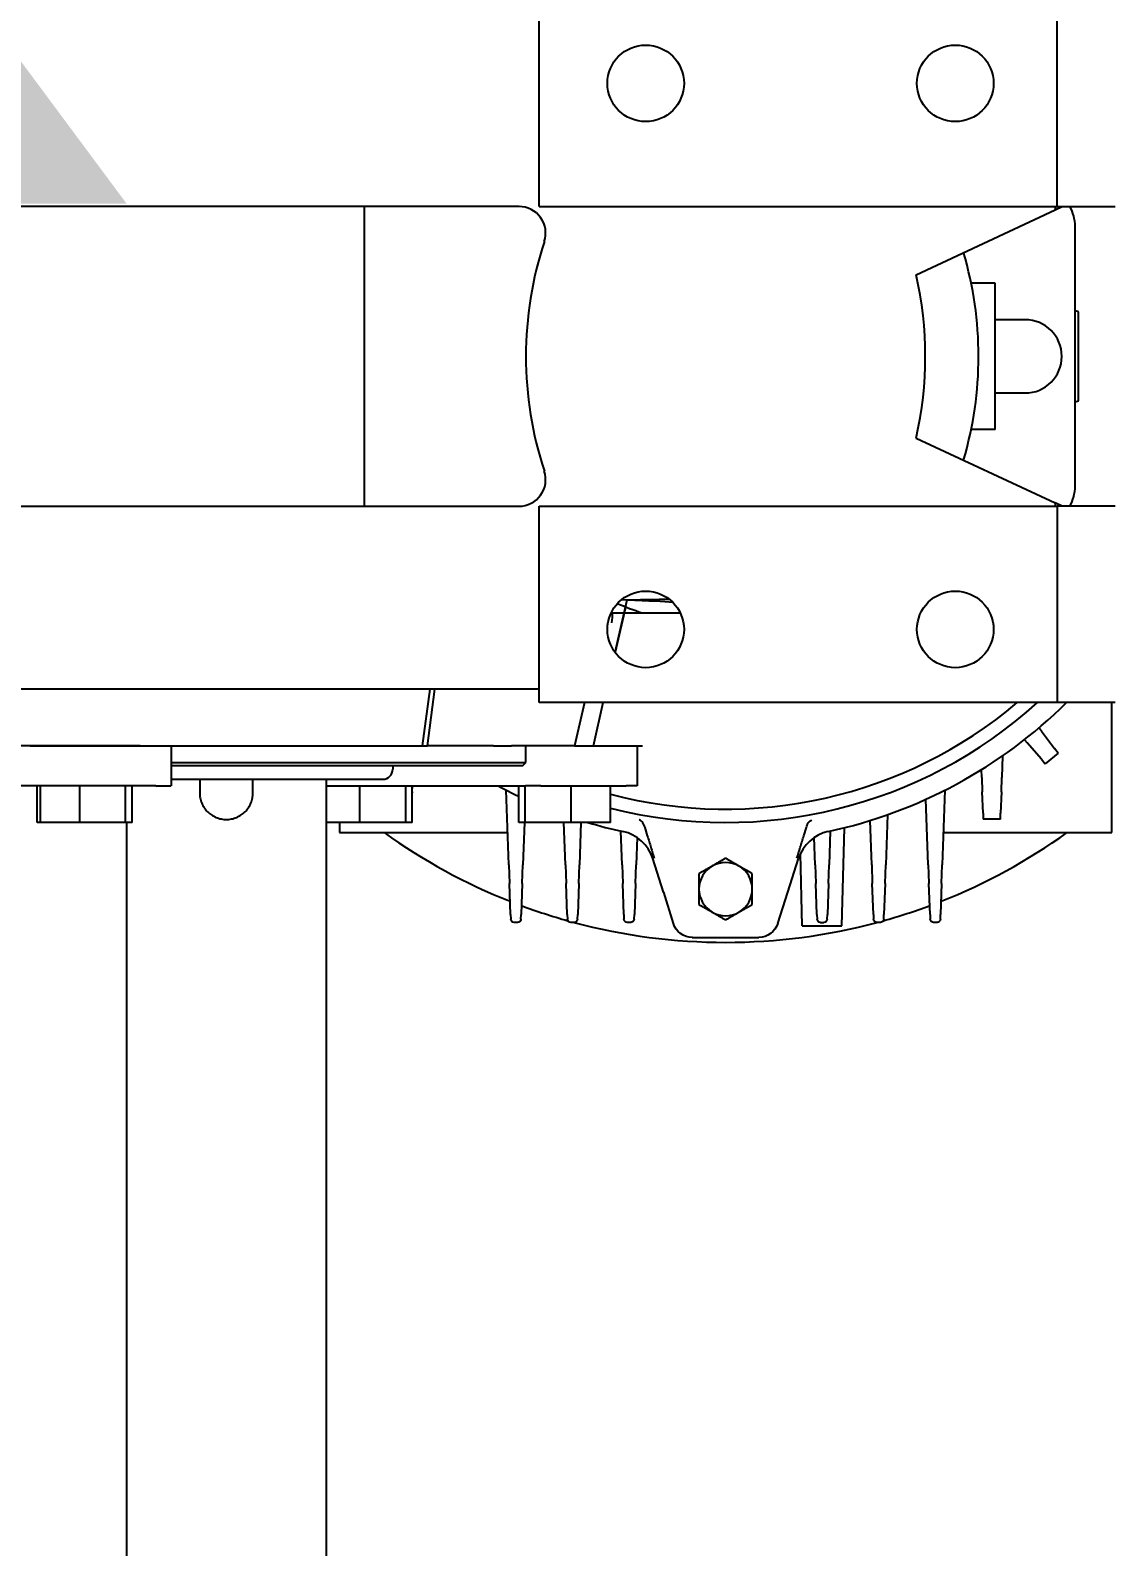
# Model space of a CAD drawing. Header units: millimetres. Extents: x -383313 to -161684, y -117025 to 99224.
# Drawn here: x -349515.5 to -349353.1, y -6587.2 to -6359.4 of the extents above; entities that cross this region are included whole.
import ezdxf

# ---------------------------------------------------------------- set-up
doc = ezdxf.new("R2010")
doc.units = ezdxf.units.MM
doc.header["$MEASUREMENT"] = 0
doc.layers.get('Defpoints').update_dxf_attribs({"color": 31})
doc.layers.add('001__КОНСТРУКТИВ__размеры внутр.', color=7, linetype='Continuous')
doc.layers.add('PV-9BDA', color=7, linetype='Continuous')
doc.styles.add('PSTUDIO', font='arial.ttf')
doc.dimstyles.new('PS_TICK', dxfattribs={"dimscale": 100, "dimtxt": 2.5, "dimasz": 1, "dimexe": 2, "dimexo": 2, "dimgap": 1, "dimtad": 1, "dimdec": 0, "dimzin": 0, "dimdsep": 46, "dimtxsty": 'PSTUDIO', "dimblk": 'ARCHTICK', "dimcen": 2, "dimdle": 1.5, "dimse1": 1, "dimse2": 1, "dimadec": 0, "dimazin": 0, "dimtfac": 1, "dimtdec": 0, "dimtix": 1, "dimtmove": 1, "dimatfit": 3, "dimldrblk": 'ARCHTICK', "dimfxl": 1, "dimtolj": 1, "dimtzin": 0, "dimarcsym": 0})

# ---------------------------------------------------------------- blocks, each defined once
blk = doc.blocks.new('_ArchTick')
at = {"color": 0, "linetype": 'ByBlock', "const_width": 0.15}
blk.add_lwpolyline([(-0.5, -0.5), (0.5, 0.5)], dxfattribs=at)
blk = doc.blocks.new('*D276')
at = {"layer": '001__КОНСТРУКТИВ__размеры внутр.', "color": 0, "lineweight": -2, "ltscale": 100, "transparency": 16777216}
blk.add_line((-349966.1, -1951.2), (-357994.8, -15739.43), dxfattribs=at)
at = {"layer": 'Defpoints', "color": 0, "ltscale": 100, "transparency": 16777216}
for p in [(-349288.38, -2519.4), (-357919.32, -15609.8), (-357166.13, -16048.38)]:
    blk.add_point(p, dxfattribs=at)
at = {"layer": '001__КОНСТРУКТИВ__размеры внутр.', "color": 0, "lineweight": -2, "ltscale": 100, "transparency": 16777216, "xscale": 100, "yscale": 100, "zscale": 100}
for p, rotation in [((-350041.58, -2080.82), 59.78831573303923), ((-357919.32, -15609.8), 239.7883157330392)]:
    blk.add_blockref('_ArchTick', p, dxfattribs=dict(at, rotation=rotation))
at = {"layer": '001__КОНСТРУКТИВ__размеры внутр.', "color": 0, "ltscale": 100, "transparency": 16777216, "insert": (-354177.17, -8730.76), "char_height": 250, "attachment_point": 5, "rotation": 59.7883, "style": 'PSTUDIO'}
blk.add_mtext('\\A1;15655', dxfattribs=at)
blk = doc.blocks.new('*U96')
at = {"layer": 'PV-9BDA'}
for p, q in [((-874.73, 2623.12), (-874.73, 2631.82)), ((-829.73, 2631.82), (-829.73, 2623.12)), ((-800.23, 2631.82), (-800.23, 2623.12)), ((-780.73, 2631.32), (-800.23, 2631.32)), ((-780.73, 2606.04), (-780.73, 2631.32)), ((-832.72, 2625.82), (-871.75, 2625.82)), ((-858.92, 2626.32), (-859.05, 2625.82)), ((-845.55, 2626.32), (-858.92, 2626.32)), ((-845.41, 2625.82), (-845.55, 2626.32)), ((-874.23, 2622.82), (-874.73, 2623.89)), ((-829.73, 2623.89), (-830.23, 2622.82)), ((-874.73, 2623.12), (-904.23, 2623.12)), ((-874.73, 2545.32), (-874.73, 2623.12)), ((-874.73, 2622.82), (-874.23, 2622.82)), ((-864.49, 2601.93), (-874.23, 2622.82)), ((-839.97, 2601.93), (-830.23, 2622.82)), ((-830.23, 2622.82), (-829.73, 2622.82)), ((-829.73, 2623.12), (-800.23, 2623.12)), ((-829.73, 2545.32), (-829.73, 2623.12)), ((-800.23, 2623.12), (-800.23, 2545.32)), ((-795.94, 2620.78), (-793.34, 2622.74)), ((-792.64, 2623.27), (-793.34, 2622.74)), ((-792.64, 2623.27), (-791.06, 2621.33)), ((-791.73, 2620.75), (-791.06, 2621.33)), ((-791.73, 2620.75), (-794.18, 2618.61)), ((-857.73, 2618.32), (-857.73, 2613.82)), ((-846.73, 2613.82), (-846.73, 2618.32)), ((-794.66, 2618.2), (-794.18, 2618.61)), ((-792.26, 2614.94), (-788.97, 2614.83)), ((-786.85, 2614.75), (-788.97, 2614.83)), ((-786.85, 2614.75), (-783.61, 2614.64)), ((-782.73, 2614.61), (-783.61, 2614.64)), ((-782.73, 2614.61), (-782.73, 2612.03)), ((-841.23, 2613.82), (-863.23, 2613.82)), ((-863.23, 2613.82), (-863.23, 2610.21)), ((-841.23, 2613.82), (-841.23, 2610.21)), ((-783.61, 2612), (-786.85, 2611.88)), ((-783.61, 2612), (-782.73, 2612.03)), ((-788.97, 2611.81), (-790.18, 2611.77)), ((-788.97, 2611.81), (-786.85, 2611.88)), ((-787.09, 2606.26), (-775.89, 2605.87)), ((-773.06, 2605.77), (-775.89, 2605.87)), ((-773.06, 2605.77), (-768.4, 2605.61)), ((-767.71, 2605.58), (-768.4, 2605.61)), ((-767.23, 2605.08), (-767.23, 2604.55)), ((-775.89, 2603.77), (-785.73, 2603.42)), ((-775.89, 2603.77), (-773.06, 2603.86)), ((-768.4, 2604.03), (-773.06, 2603.86)), ((-768.4, 2604.03), (-767.71, 2604.05)), ((-783.4, 2597.63), (-775.89, 2597.37)), ((-773.06, 2597.27), (-775.89, 2597.37)), ((-773.06, 2597.27), (-768.4, 2597.11)), ((-767.71, 2597.08), (-768.4, 2597.11)), ((-767.23, 2596.58), (-767.23, 2596.05)), ((-775.89, 2595.27), (-782.54, 2595.03)), ((-775.89, 2595.27), (-773.06, 2595.36)), ((-768.4, 2595.53), (-773.06, 2595.36)), ((-768.4, 2595.53), (-767.71, 2595.55)), ((-766.73, 2590.8), (-781.45, 2591.19)), ((-766.73, 2584.83), (-766.73, 2590.8)), ((-780.95, 2589.05), (-775.89, 2588.87)), ((-773.06, 2588.77), (-775.89, 2588.87)), ((-775.89, 2586.77), (-773.06, 2586.86)), ((-773.06, 2588.77), (-768.4, 2588.61)), ((-768.4, 2587.03), (-773.06, 2586.86)), ((-767.71, 2588.58), (-768.4, 2588.61)), ((-768.4, 2587.03), (-767.71, 2587.05)), ((-767.23, 2587.55), (-767.23, 2588.08)), ((-780.25, 2585.08), (-781.47, 2585.46)), ((-775.89, 2586.77), (-779.97, 2586.62)), ((-766.73, 2584.83), (-777.53, 2584.55)), ((-771.78, 2582.68), (-776.82, 2584.27)), ((-771.77, 2582.65), (-771.78, 2582.68)), ((-767.07, 2581.17), (-771.77, 2582.65)), ((-764.97, 2568.32), (-764.97, 2578.31)), ((-813.73, 2556.3), (-813.73, 2566.5)), ((-771.77, 2563.98), (-767.07, 2565.46)), ((-815.69, 2557.69), (-815.75, 2563.32)), ((-776.82, 2562.36), (-771.78, 2563.95)), ((-771.78, 2563.95), (-771.77, 2563.98)), ((-793.73, 2553.45), (-793.73, 2560.82)), ((-793.73, 2558.36), (-793.73, 2560.01)), ((-793.73, 2560.01), (-787.73, 2560.01)), ((-787.73, 2560.01), (-787.73, 2558.36)), ((-781.47, 2561.17), (-780.25, 2561.55)), ((-779.97, 2560.01), (-775.89, 2559.87)), ((-773.06, 2559.77), (-775.89, 2559.87)), ((-773.06, 2559.77), (-768.4, 2559.61)), ((-767.71, 2559.58), (-768.4, 2559.61)), ((-807.79, 2556.71), (-815.66, 2558.53)), ((-814.53, 2558.27), (-807.79, 2556.71)), ((-793.73, 2556.64), (-793.73, 2558.36)), ((-787.73, 2545.55), (-787.73, 2558.36)), ((-775.89, 2557.77), (-780.95, 2557.59)), ((-775.89, 2557.77), (-773.06, 2557.86)), ((-768.4, 2558.03), (-773.06, 2557.86)), ((-768.4, 2558.03), (-767.71, 2558.05)), ((-767.23, 2559.08), (-767.23, 2558.55)), ((-813.82, 2556.18), (-813.82, 2556.29)), ((-793.73, 2552.45), (-793.73, 2556.64)), ((-782.23, 2556.01), (-787.73, 2556.01)), ((-782.23, 2556.01), (-782.23, 2550.1)), ((-793.73, 2553.45), (-800.23, 2554.95)), ((-800.23, 2552.13), (-793.73, 2550.62)), ((-793.73, 2550.62), (-793.73, 2552.45)), ((-793.73, 2550.62), (-793.73, 2541.15)), ((-782.23, 2551.59), (-775.89, 2551.37)), ((-773.06, 2551.27), (-775.89, 2551.37)), ((-773.06, 2551.27), (-768.4, 2551.11)), ((-767.71, 2551.08), (-768.4, 2551.11)), ((-767.23, 2550.58), (-767.23, 2550.05)), ((-782.23, 2550.1), (-787.73, 2550.1)), ((-782.23, 2550.1), (-782.23, 2543.22)), ((-775.89, 2549.27), (-782.23, 2549.04)), ((-775.89, 2549.27), (-773.06, 2549.36)), ((-768.4, 2549.53), (-773.06, 2549.36)), ((-768.4, 2549.53), (-767.71, 2549.55)), ((-874.73, 2545.32), (-904.23, 2545.32)), ((-800.23, 2545.32), (-829.73, 2545.32)), ((-802.23, 2545.32), (-802.23, 2451.32)), ((-787.73, 2545.55), (-787.73, 2543.25)), ((-874.73, 2542.29), (-874.73, 2451.32)), ((-829.73, 2451.32), (-829.73, 2542.29)), ((-791.23, 2543.32), (-793.73, 2543.32)), ((-791.23, 2490.02), (-791.23, 2543.32)), ((-790.73, 2542.82), (-791.23, 2543.32)), ((-790.73, 2542.82), (-790.73, 2490.02)), ((-787.73, 2513.32), (-787.73, 2543.25)), ((-782.23, 2543.22), (-787.73, 2543.22)), ((-782.23, 2542.25), (-787.73, 2542.25)), ((-782.23, 2543.22), (-782.23, 2542.25)), ((-782.23, 2543.09), (-775.89, 2542.87)), ((-773.06, 2542.77), (-775.89, 2542.87)), ((-773.06, 2542.77), (-768.4, 2542.61)), ((-767.71, 2542.58), (-768.4, 2542.61)), ((-767.23, 2542.08), (-767.23, 2541.55)), ((-793.73, 2538.46), (-793.73, 2541.15)), ((-775.89, 2540.77), (-787.09, 2540.37)), ((-780.73, 2515.32), (-780.73, 2540.6)), ((-775.89, 2540.77), (-773.06, 2540.86)), ((-768.4, 2541.03), (-773.06, 2540.86)), ((-768.4, 2541.03), (-767.71, 2541.05)), ((-793.73, 2538.46), (-793.73, 2528.52)), ((-793.73, 2528.52), (-802.23, 2529.65)), ((-802.23, 2528.9), (-793.73, 2527.76)), ((-793.73, 2523.05), (-793.73, 2528.52)), ((-793.73, 2468.87), (-793.73, 2527.76)), ((-786.85, 2526.25), (-787.73, 2526.28)), ((-782.23, 2526.25), (-787.73, 2526.25)), ((-786.85, 2526.25), (-786.7, 2526.25)), ((-782.23, 2526.25), (-782.23, 2525.27)), ((-790.73, 2523.32), (-790.23, 2523.32)), ((-782.23, 2525.27), (-787.73, 2525.27)), ((-782.23, 2525.27), (-782.23, 2518.39)), ((-793.73, 2522.78), (-793.73, 2523.05)), ((-793.73, 2522.69), (-793.73, 2522.78)), ((-793.73, 2516.04), (-793.73, 2522.69)), ((-788.73, 2490.02), (-788.73, 2521.82)), ((-874.73, 2519.03), (-829.73, 2519.03)), ((-782.23, 2518.39), (-787.73, 2518.39)), ((-782.23, 2518.39), (-782.23, 2513.32)), ((-793.73, 2501.64), (-793.73, 2516.04)), ((-782.23, 2515.32), (-780.73, 2515.32)), ((-788.73, 2513.32), (-624.63, 2513.32)), ((-793.73, 2494.99), (-793.73, 2501.64)), ((-786.68, 2502.32), (-788.73, 2502.32)), ((-793.73, 2490.02), (-793.73, 2494.99)), ((-788.73, 2494.32), (-786.68, 2494.32)), ((-793.73, 2489.99), (-793.73, 2490.02)), ((-793.73, 2490.02), (-787.73, 2490.02)), ((-793.73, 2487.73), (-793.73, 2489.99)), ((-787.73, 2490.02), (-787.73, 2489.99)), ((-787.73, 2487.73), (-787.73, 2489.99)), ((-793.73, 2485.35), (-793.73, 2487.73)), ((-787.73, 2487.73), (-787.73, 2485.35)), ((-793.73, 2485.35), (-793.73, 2448.36)), ((-787.73, 2485.35), (-787.73, 2448.36)), ((-793.73, 2481.77), (-793.73, 2483.32)), ((-782.23, 2484.15), (-787.73, 2484.15)), ((-782.23, 2483.18), (-787.73, 2483.18)), ((-782.23, 2484.15), (-782.23, 2483.18)), ((-782.23, 2483.32), (-624.63, 2483.32)), ((-782.23, 2483.18), (-782.23, 2476.29)), ((-782.23, 2476.29), (-787.73, 2476.29)), ((-782.23, 2476.29), (-782.23, 2470.39)), ((-782.23, 2470.39), (-787.73, 2470.39)), ((-782.23, 2469.89), (-787.73, 2469.89)), ((-782.23, 2470.39), (-782.23, 2469.89))]:
    blk.add_line(p, q, dxfattribs=at)
for centre in [(-893.23, 2607.82), (-811.23, 2607.82), (-893.23, 2561.32), (-811.23, 2561.32)]:
    blk.add_circle(centre, 5.75, dxfattribs=at)
for centre, radius, start, end in [((-871.75, 2619.82), 6, 90, 119.8378), ((-832.72, 2619.82), 6, 60.1622, 90), ((-852.23, 2618.32), 5.5, 0, 180), ((-852.23, 2573.32), 73, 12.1875, 44.5753), ((-852.23, 2573.32), 88, 21.5759, 35.6591), ((-852.23, 2573.32), 70, -14.3146, 42.0246), ((-852.23, 2573.32), 68, 345.2549, 40.1192), ((-852.23, 2556.32), 55, 73.5377, 106.4623), ((-852.23, 2548.32), 55, 77.1184, 102.8816), ((-852.23, 2573.32), 88, 15.6245, 20.3916), ((-852.23, 2573.32), 88, 344.9963, 15.0037), ((-772.23, 2573.32), 4, 90, 150), ((-772.23, 2573.32), 4, 30, 90), ((-772.23, 2573.32), 4, 150, 210), ((-772.23, 2573.32), 4, 330, 30), ((-772.23, 2573.32), 4, 210, 270), ((-772.23, 2573.32), 4, -90, -30), ((-852.23, 2573.32), 40.5, 336.3749, 341.9187), ((-852.23, 2573.32), 73, 343.517, 347.8125), ((-813.26, 2550.82), 5.5, 79.2185, 95.8273), ((-852.23, 2573.32), 88, 339.6084, 344.3755), ((-870.73, 2542.29), 4, 71.7261, 180), ((-852.23, 2598.32), 55, 251.7261, 288.2739), ((-833.73, 2542.29), 4, 0, 108.2739), ((-852.23, 2573.32), 73, 332.075, 334.8138), ((-852.23, 2573.32), 88, 324.3409, 338.4241), ((-790.23, 2521.82), 1.5, 0, 90)]:
    blk.add_arc(centre, radius, start, end, dxfattribs=at)
for centre, major_axis, start_param, end_param in [((-775.01, 2590), (-0.73, -5.96), -1.236854, -0.184248), ((-775.01, 2556.64), (0.73, -5.96), -2.957344, -1.904739)]:
    blk.add_ellipse(centre, major_axis=major_axis, ratio=0.999645, start_param=start_param, end_param=end_param, dxfattribs=at)
at = {"layer": 'PV-9BDA', "extrusion": (0, 0, -1)}
for centre, major_axis, ratio, start_param, end_param in [((-767.97, 2578.31), (2.42, 1.77), 0.999473, -0.632431, 0.632431), ((-767.97, 2568.33), (2.42, -1.77), 0.999473, -0.632431, 0.632431), ((-815.72, 2564.32), (0, -2), 0.017455, 1.047198, 1.85165), ((-815.1, 2498.32), (0, 68.22), 0.017455, -0.48937, -0.186303)]:
    blk.add_ellipse(centre, major_axis=major_axis, ratio=ratio, start_param=start_param, end_param=end_param, dxfattribs=at)
at = {"layer": 'PV-9BDA'}
for points, knots in [([(-796.44, 2620.4), (-796.38, 2620.44), (-796.32, 2620.49), (-796.15, 2620.62), (-796.04, 2620.7), (-795.94, 2620.78)], [0.02814133, 0.02814133, 0.02814133, 0.02814133, 0.05405164, 0.05405164, 0.10810243, 0.10810243, 0.10810243, 0.10810243]), ([(-767.71, 2605.58), (-767.56, 2605.58), (-767.44, 2605.51), (-767.27, 2605.32), (-767.23, 2605.2), (-767.23, 2605.08)], [0.4158314, 0.4158314, 0.4158314, 0.4158314, 0.512009, 0.512009, 0.6118152, 0.6118152, 0.6118152, 0.6118152]), ([(-767.23, 2604.55), (-767.23, 2604.44), (-767.27, 2604.32), (-767.44, 2604.13), (-767.56, 2604.06), (-767.71, 2604.05)], [0, 0, 0, 0, 0.0998062, 0.0998062, 0.1959838, 0.1959838, 0.1959838, 0.1959838]), ([(-767.71, 2597.08), (-767.56, 2597.08), (-767.44, 2597.01), (-767.27, 2596.82), (-767.23, 2596.7), (-767.23, 2596.58)], [0.4158314, 0.4158314, 0.4158314, 0.4158314, 0.512009, 0.512009, 0.6118152, 0.6118152, 0.6118152, 0.6118152]), ([(-767.23, 2596.05), (-767.23, 2595.93), (-767.29, 2595.79), (-767.45, 2595.62), (-767.58, 2595.56), (-767.71, 2595.55)], [0, 0, 0, 0, 0.1073768, 0.1073768, 0.1932532, 0.1932532, 0.1932532, 0.1932532]), ([(-767.71, 2588.58), (-767.56, 2588.58), (-767.44, 2588.51), (-767.27, 2588.32), (-767.23, 2588.2), (-767.23, 2588.08)], [0.4158314, 0.4158314, 0.4158314, 0.4158314, 0.512009, 0.512009, 0.6118152, 0.6118152, 0.6118152, 0.6118152]), ([(-767.23, 2587.55), (-767.23, 2587.44), (-767.27, 2587.32), (-767.44, 2587.13), (-767.56, 2587.06), (-767.71, 2587.05)], [0, 0, 0, 0, 0.0998062, 0.0998062, 0.1959838, 0.1959838, 0.1959838, 0.1959838]), ([(-782.4, 2585.94), (-782.45, 2586), (-782.5, 2586.06), (-782.53, 2586.11), (-782.57, 2586.17), (-782.6, 2586.23), (-782.62, 2586.28)], [0.0000000001, 0.0000000001, 0.0000000001, 0.0000000001, 0.000299314, 0.000299314, 0.000299314, 0.000598628, 0.000598628, 0.000598628, 0.000598628]), ([(-781.85, 2585.58), (-781.9, 2585.6), (-781.94, 2585.61), (-782.11, 2585.69), (-782.22, 2585.77), (-782.34, 2585.88), (-782.37, 2585.91), (-782.4, 2585.94)], [0.04252979, 0.04252979, 0.04252979, 0.04252979, 0.04546645, 0.04546645, 0.05384879, 0.05384879, 0.05652632, 0.05652632, 0.05652632, 0.05652632]), ([(-776.85, 2584.03), (-777.39, 2584.2), (-777.95, 2584.37), (-778.79, 2584.63), (-779.08, 2584.72), (-779.66, 2584.9), (-779.95, 2584.99), (-780.25, 2585.08)], [-0.000015492, -0.000015492, -0.000015492, -0.000015492, 0.001843322, 0.001843322, 0.00277273, 0.00277273, 0.003702137, 0.003702137, 0.003702137, 0.003702137]), ([(-780.25, 2561.55), (-779.95, 2561.65), (-779.66, 2561.74), (-779.08, 2561.92), (-778.79, 2562.01), (-778.23, 2562.18), (-777.95, 2562.27), (-777.4, 2562.43), (-777.12, 2562.52), (-776.85, 2562.6)], [0, 0, 0, 0, 0.000924681, 0.000924681, 0.001849362, 0.001849362, 0.002774044, 0.002774044, 0.003698725, 0.003698725, 0.003698725, 0.003698725]), ([(-782.4, 2560.7), (-782.45, 2560.64), (-782.5, 2560.58), (-782.57, 2560.47), (-782.59, 2560.42), (-782.61, 2560.37), (-782.62, 2560.36), (-782.62, 2560.36), (-782.62, 2560.35)], [0.00000001, 0.00000001, 0.00000001, 0.00000001, 0.03000004, 0.03000004, 0.05566252, 0.05566252, 0.05789102, 0.06011932, 0.06011932, 0.06011932, 0.06011932]), ([(-781.85, 2561.05), (-781.9, 2561.04), (-781.94, 2561.02), (-782.11, 2560.94), (-782.22, 2560.87), (-782.34, 2560.75), (-782.37, 2560.72), (-782.4, 2560.7)], [-0.014404582, -0.014404582, -0.014404582, -0.014404582, -0.013012867, -0.013012867, -0.009040351, -0.009040351, -0.007771428, -0.007771428, -0.007771428, -0.007771428]), ([(-767.71, 2559.58), (-767.56, 2559.58), (-767.44, 2559.51), (-767.27, 2559.32), (-767.23, 2559.2), (-767.23, 2559.08)], [0.4158314, 0.4158314, 0.4158314, 0.4158314, 0.512009, 0.512009, 0.6118152, 0.6118152, 0.6118152, 0.6118152]), ([(-767.23, 2558.55), (-767.23, 2558.44), (-767.27, 2558.32), (-767.44, 2558.13), (-767.56, 2558.06), (-767.71, 2558.05)], [0, 0, 0, 0, 0.0998062, 0.0998062, 0.1959838, 0.1959838, 0.1959838, 0.1959838]), ([(-767.71, 2551.08), (-767.56, 2551.08), (-767.44, 2551.01), (-767.27, 2550.82), (-767.23, 2550.7), (-767.23, 2550.58)], [0.4131023, 0.4131023, 0.4131023, 0.4131023, 0.5092799, 0.5092799, 0.6090861, 0.6090861, 0.6090861, 0.6090861]), ([(-767.23, 2550.05), (-767.23, 2549.94), (-767.27, 2549.82), (-767.44, 2549.63), (-767.56, 2549.56), (-767.71, 2549.55)], [0, 0, 0, 0, 0.0998062, 0.0998062, 0.1959838, 0.1959838, 0.1959838, 0.1959838]), ([(-767.71, 2542.58), (-767.58, 2542.58), (-767.45, 2542.51), (-767.29, 2542.35), (-767.23, 2542.2), (-767.23, 2542.08)], [0.4158329, 0.4158329, 0.4158329, 0.4158329, 0.5017093, 0.5017093, 0.6090861, 0.6090861, 0.6090861, 0.6090861]), ([(-767.23, 2541.55), (-767.23, 2541.43), (-767.29, 2541.29), (-767.45, 2541.12), (-767.58, 2541.06), (-767.71, 2541.05)], [0, 0, 0, 0, 0.1073768, 0.1073768, 0.1932532, 0.1932532, 0.1932532, 0.1932532]), ([(-782.68, 2498.32), (-782.68, 2498.57), (-782.71, 2498.83), (-782.81, 2499.35), (-782.89, 2499.61), (-783.09, 2500.1), (-783.22, 2500.33), (-783.51, 2500.77), (-783.68, 2500.97), (-784.03, 2501.32), (-784.23, 2501.49), (-784.67, 2501.78), (-784.9, 2501.91), (-785.39, 2502.11), (-785.65, 2502.19), (-786.17, 2502.29), (-786.43, 2502.32), (-786.68, 2502.32)], [12.117424, 12.117424, 12.117424, 12.117424, 12.874694, 12.874694, 13.631964, 13.631964, 14.389234, 14.389234, 15.146504, 15.146504, 15.903912, 15.903912, 16.66132, 16.66132, 17.418728, 17.418728, 18.176136, 18.176136, 18.176136, 18.176136]), ([(-786.68, 2494.32), (-786.43, 2494.32), (-786.17, 2494.34), (-785.65, 2494.44), (-785.39, 2494.52), (-784.9, 2494.73), (-784.67, 2494.85), (-784.23, 2495.15), (-784.03, 2495.31), (-783.68, 2495.67), (-783.51, 2495.87), (-783.22, 2496.3), (-783.09, 2496.54), (-782.89, 2497.03), (-782.81, 2497.29), (-782.71, 2497.8), (-782.68, 2498.06), (-782.68, 2498.32)], [18.176136, 18.176136, 18.176136, 18.176136, 18.933544, 18.933544, 19.690953, 19.690953, 20.448361, 20.448361, 21.205769, 21.205769, 21.963039, 21.963039, 22.720309, 22.720309, 23.477579, 23.477579, 24.234848, 24.234848, 24.234848, 24.234848])]:
    blk.add_open_spline(points, degree=3, knots=knots, dxfattribs=at)
for points in [[(-781.47, 2585.46), (-781.59, 2585.5), (-781.73, 2585.55), (-781.85, 2585.58)], [(-781.85, 2561.05), (-781.73, 2561.09), (-781.59, 2561.13), (-781.47, 2561.17)]]:
    blk.add_open_spline(points, degree=3, dxfattribs=at)
for points, weights in [([(-774.54, 2577.32), (-775.16, 2576.25), (-775.7, 2575.32)], [1.73205080757, 1.86602540378, 1.86602540378]), ([(-772.23, 2577.32), (-773.3, 2577.32), (-774.54, 2577.32)], [1.86602540378, 1.86602540378, 1.73205080757]), ([(-769.92, 2577.32), (-771.16, 2577.32), (-772.23, 2577.32)], [1.73205080757, 1.86602540378, 1.86602540378]), ([(-768.77, 2575.32), (-769.3, 2576.25), (-769.92, 2577.32)], [1.86602540378, 1.86602540378, 1.73205080757]), ([(-775.7, 2575.32), (-776.23, 2574.39), (-776.85, 2573.32)], [1.86602540378, 1.86602540378, 1.73205080757]), ([(-776.85, 2573.32), (-776.23, 2572.25), (-775.7, 2571.32)], [1.73205080757, 1.86602540378, 1.86602540378]), ([(-767.61, 2573.32), (-768.23, 2574.39), (-768.77, 2575.32)], [1.73205080757, 1.86602540378, 1.86602540378]), ([(-768.77, 2571.32), (-768.23, 2572.25), (-767.61, 2573.32)], [1.86602540378, 1.86602540378, 1.73205080757]), ([(-775.7, 2571.32), (-775.16, 2570.39), (-774.54, 2569.32)], [1.86602540378, 1.86602540378, 1.73205080757]), ([(-769.92, 2569.32), (-769.3, 2570.39), (-768.77, 2571.32)], [1.73205080757, 1.86602540378, 1.86602540378]), ([(-774.54, 2569.32), (-773.3, 2569.32), (-772.23, 2569.32)], [1.73205080757, 1.86602540378, 1.86602540378]), ([(-772.23, 2569.32), (-771.16, 2569.32), (-769.92, 2569.32)], [1.86602540378, 1.86602540378, 1.73205080757])]:
    blk.add_rational_spline(points, weights, degree=2, dxfattribs=at)
blk = doc.blocks.new('*D261')
at = {"layer": '001__КОНСТРУКТИВ__размеры внутр.', "color": 0, "lineweight": -2, "ltscale": 100, "transparency": 16777216}
blk.add_line((-349291, -5432.1), (-349291, -7008.4), dxfattribs=at)
at = {"layer": 'Defpoints', "color": 0, "ltscale": 100, "transparency": 16777216}
for p in [(-350389.18, -5582.1), (-349686.1, -6858.4), (-349291, -6858.4)]:
    blk.add_point(p, dxfattribs=at)
at = {"layer": '001__КОНСТРУКТИВ__размеры внутр.', "color": 0, "lineweight": -2, "ltscale": 100, "transparency": 16777216, "xscale": 100, "yscale": 100, "zscale": 100}
for p, rotation in [((-349291, -5582.1), 90), ((-349291, -6858.4), 270)]:
    blk.add_blockref('_ArchTick', p, dxfattribs=dict(at, rotation=rotation))
at = {"layer": '001__КОНСТРУКТИВ__размеры внутр.', "color": 0, "ltscale": 100, "transparency": 16777216, "insert": (-349445.08, -6030.66), "char_height": 250, "attachment_point": 5, "rotation": 90, "style": 'PSTUDIO'}
blk.add_mtext('\\A1;1276', dxfattribs=at)
blk = doc.blocks.new('*D262')
at = {"layer": '001__КОНСТРУКТИВ__размеры внутр.', "color": 0, "lineweight": -2, "ltscale": 100, "transparency": 16777216}
blk.add_line((-350664.06, -5054.17), (-349264.1, -5054.17), dxfattribs=at)
at = {"layer": 'Defpoints', "color": 0, "ltscale": 100, "transparency": 16777216}
for p in [(-349414.1, -5054.17), (-350514.06, -5577.63), (-349414.1, -6655.2)]:
    blk.add_point(p, dxfattribs=at)
at = {"layer": '001__КОНСТРУКТИВ__размеры внутр.', "color": 0, "lineweight": -2, "ltscale": 100, "transparency": 16777216, "xscale": 100, "yscale": 100, "zscale": 100, "rotation": 180}
blk.add_blockref('_ArchTick', (-350514.06, -5054.17), dxfattribs=at)
at = {"layer": '001__КОНСТРУКТИВ__размеры внутр.', "color": 0, "lineweight": -2, "ltscale": 100, "transparency": 16777216, "xscale": 100, "yscale": 100, "zscale": 100}
blk.add_blockref('_ArchTick', (-349414.1, -5054.17), dxfattribs=at)
at = {"layer": '001__КОНСТРУКТИВ__размеры внутр.', "color": 0, "ltscale": 100, "transparency": 16777216, "insert": (-349964.08, -4826.53), "char_height": 250, "attachment_point": 5, "style": 'PSTUDIO'}
blk.add_mtext('\\A1;1100', dxfattribs=at)

msp = doc.modelspace()

# ---------------------------------------------------------------- block references
at = {"layer": 'PV-9BDA', "rotation": 270}
msp.add_blockref('*U96', (-351984.41434, -7260.63056), dxfattribs=at)

# ---------------------------------------------------------------- dimensions: what is measured, and where the dimension line sits
at = {"layer": '001__КОНСТРУКТИВ__размеры внутр.', "ltscale": 100}
dim = msp.add_aligned_dim(p1=(-349288.38174, -2519.3977), p2=(-357166.13051, -16048.37843), distance=-871.57842, dimstyle='PS_TICK', dxfattribs=at)
dim.commit()
dim.dimension.update_dxf_attribs({"geometry": '*D276', "text_midpoint": (-354177.17293, -8730.76392)})
dim = msp.add_linear_dim(base=(-349414.09698, -5054.17344), p1=(-350514.05882, -5577.63104), p2=(-349414.09698, -6655.19865), dimstyle='PS_TICK', dxfattribs=at)
dim.commit()
dim.dimension.update_dxf_attribs({"geometry": '*D262', "text_midpoint": (-349964.0779, -4826.5302)})
dim = msp.add_linear_dim(base=(-349291.00284, -6858.39865), p1=(-350389.17549, -5582.0977), p2=(-349686.09698, -6858.39865), angle=90, dimstyle='PS_TICK', dxfattribs=at)
dim.commit()
dim.dimension.update_dxf_attribs({"geometry": '*D261', "text_midpoint": (-349217.43435, -6030.6586), "dimtype": 160})

doc.saveas('drawing.dxf')
